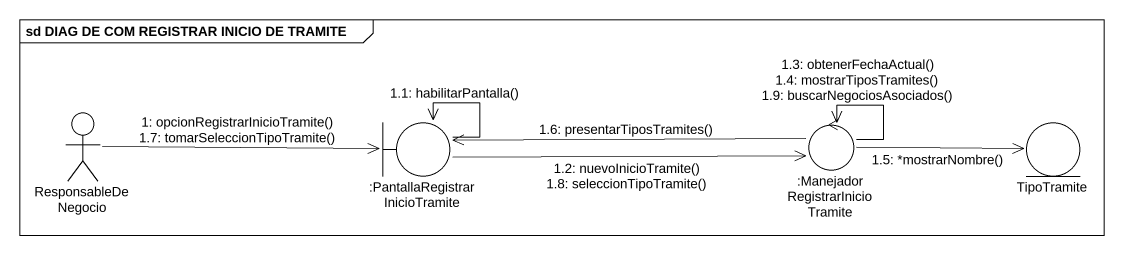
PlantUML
@startuml
mainframe sd DIAG DE COM REGISTRAR INICIO DE TRAMITE
actor ResponsableDeNegocio
boundary ":PantallaRegistrarInicioTramite" as PantallaRegistrarInicioTrami
control ":ManejadorRegistrarInicioTramite" as ManejadorRegistrarInicioTram
entity TipoTramite
ResponsableDeNegocio -right-> PantallaRegistrarInicioTrami : 1: opcionRegistrarInicioTramite()\n1.7: tomarSeleccionTipoTramite()
PantallaRegistrarInicioTrami --> PantallaRegistrarInicioTrami : 1.1: habilitarPantalla()
PantallaRegistrarInicioTrami -right-> ManejadorRegistrarInicioTram : 1.2: nuevoInicioTramite()\n1.8: seleccionTipoTramite()
ManejadorRegistrarInicioTram --> ManejadorRegistrarInicioTram : 1.3: obtenerFechaActual()\n1.4: mostrarTiposTramites()\n1.9: buscarNegociosAsociados()
ManejadorRegistrarInicioTram -right-> TipoTramite : 1.5: *mostrarNombre()
ManejadorRegistrarInicioTram -left-> PantallaRegistrarInicioTrami : 1.6: presentarTiposTramites()
@enduml
